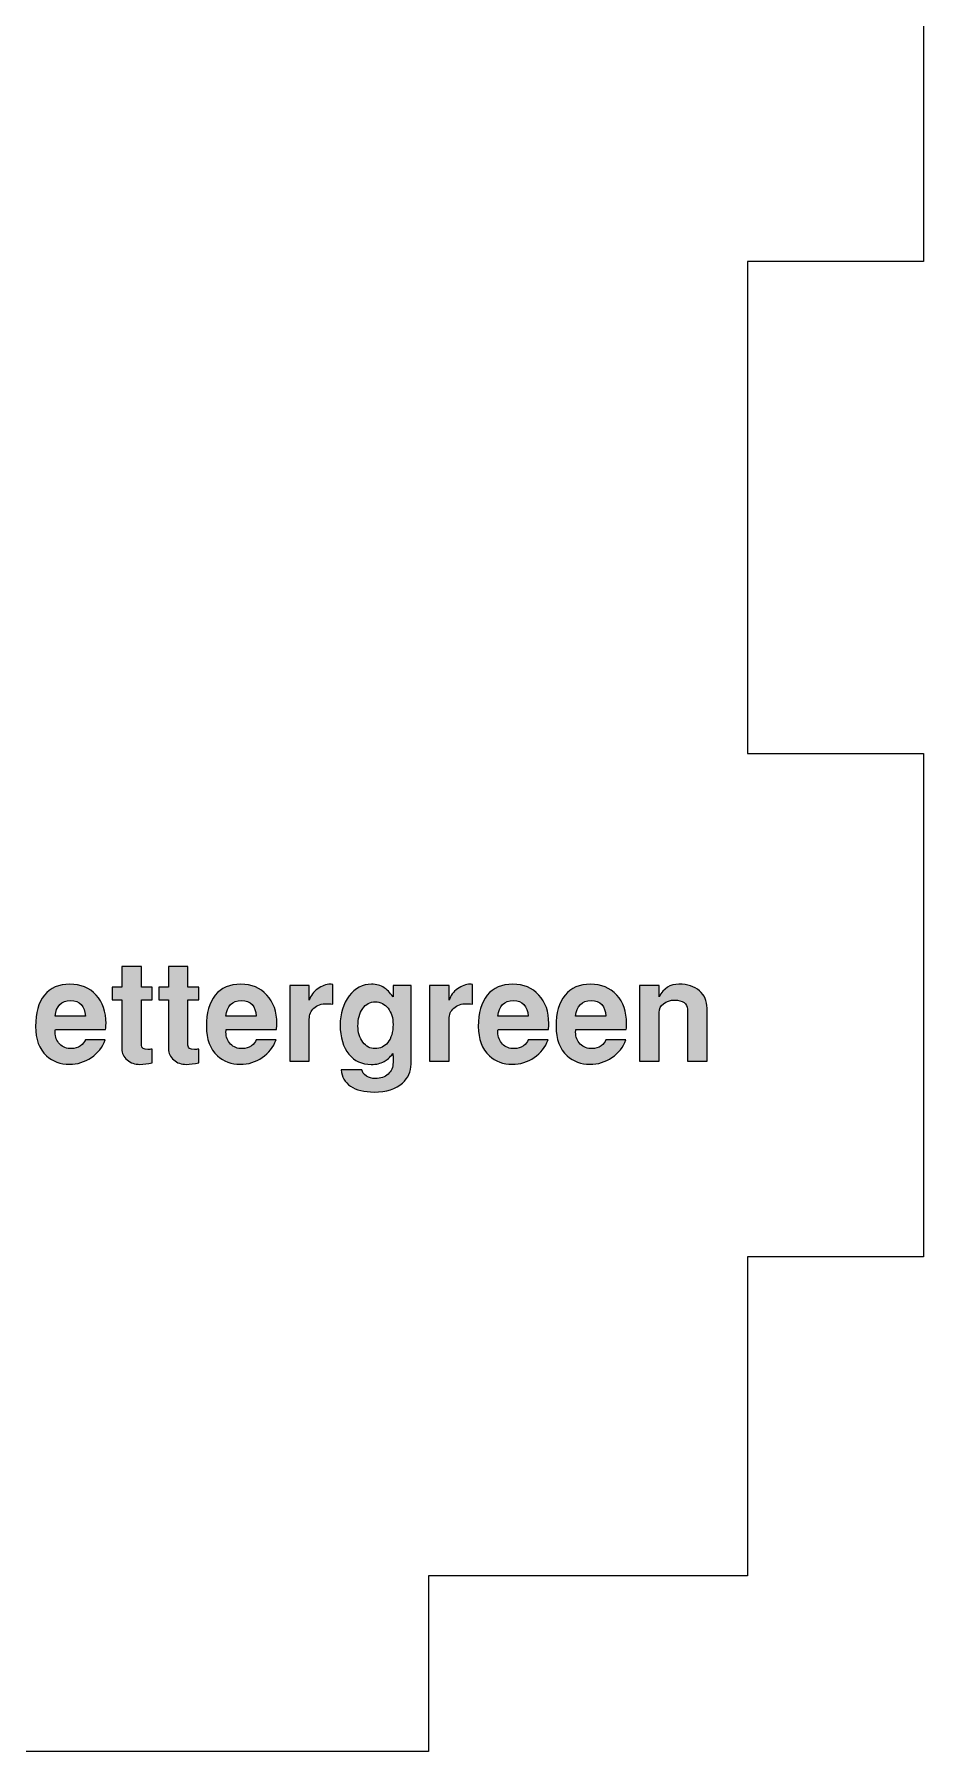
# Model space of a CAD drawing. Header units: inches. Extents: x 0.2 to 13, y -17.3 to -0.1.
# Drawn here: x 7.844 to 8.639, y -4.119 to -2.584 of the extents above; entities that cross this region are included whole.
import ezdxf

# ---------------------------------------------------------------- set-up
doc = ezdxf.new("R2010")
doc.units = ezdxf.units.IN
doc.header["$MEASUREMENT"] = 0
doc.layers.add('Layer 1', color=7, linetype='Continuous')

# ---------------------------------------------------------------- blocks, each defined once
blk = doc.blocks.new('block 41')
at = {"layer": 'Layer 1', "true_color": 0xed1f24}
h = blk.add_hatch(color=240, dxfattribs=at)
h.dxf.hatch_style = 2
edge = h.paths.add_edge_path()
edge.add_spline(control_points=[(7.9493, -3.5034), (7.9452, -3.5044), (7.9415, -3.5049), (7.9382, -3.5049), (7.9338, -3.5049), (7.93, -3.5036), (7.9268, -3.5009), (7.9237, -3.4982), (7.9221, -3.4949), (7.9221, -3.4912), (7.9221, -3.4912), (7.9221, -3.4473), (7.9221, -3.4473), (7.9221, -3.4473), (7.9135, -3.4473), (7.9135, -3.4473), (7.9135, -3.4473), (7.9135, -3.4357), (7.9135, -3.4357), (7.9135, -3.4357), (7.9221, -3.4357), (7.9221, -3.4357), (7.9221, -3.4357), (7.9221, -3.4173), (7.9221, -3.4173), (7.9221, -3.4173), (7.9396, -3.4173), (7.9396, -3.4173), (7.9396, -3.4173), (7.9396, -3.4357), (7.9396, -3.4357), (7.9396, -3.4357), (7.9493, -3.4357), (7.9493, -3.4357), (7.9493, -3.4357), (7.9493, -3.4473), (7.9493, -3.4473), (7.9493, -3.4473), (7.9396, -3.4473), (7.9396, -3.4473), (7.9396, -3.4473), (7.9396, -3.4877), (7.9396, -3.4877), (7.9396, -3.4903), (7.9415, -3.4916), (7.9455, -3.4916), (7.9464, -3.4915), (7.9477, -3.4914), (7.9493, -3.4913), (7.9493, -3.4913), (7.9493, -3.5034), (7.9493, -3.5034)], knot_values=[0, 0, 0, 0, 1, 1, 1, 2, 2, 2, 3, 3, 3, 4, 4, 4, 5, 5, 5, 6, 6, 6, 7, 7, 7, 8, 8, 8, 9, 9, 9, 10, 10, 10, 11, 11, 11, 12, 12, 12, 13, 13, 13, 14, 14, 14, 15, 15, 15, 16, 16, 16, 17, 17, 17, 17], degree=3, periodic=1)
h = blk.add_hatch(color=240, dxfattribs=at)
h.dxf.hatch_style = 2
edge = h.paths.add_edge_path()
edge.add_spline(control_points=[(7.991, -3.5034), (7.9869, -3.5044), (7.9832, -3.5049), (7.9798, -3.5049), (7.9754, -3.5049), (7.9716, -3.5036), (7.9685, -3.5009), (7.9653, -3.4982), (7.9637, -3.4949), (7.9637, -3.4912), (7.9637, -3.4912), (7.9637, -3.4473), (7.9637, -3.4473), (7.9637, -3.4473), (7.9551, -3.4473), (7.9551, -3.4473), (7.9551, -3.4473), (7.9551, -3.4357), (7.9551, -3.4357), (7.9551, -3.4357), (7.9637, -3.4357), (7.9637, -3.4357), (7.9637, -3.4357), (7.9637, -3.4173), (7.9637, -3.4173), (7.9637, -3.4173), (7.9812, -3.4173), (7.9812, -3.4173), (7.9812, -3.4173), (7.9812, -3.4357), (7.9812, -3.4357), (7.9812, -3.4357), (7.991, -3.4357), (7.991, -3.4357), (7.991, -3.4357), (7.991, -3.4473), (7.991, -3.4473), (7.991, -3.4473), (7.9812, -3.4473), (7.9812, -3.4473), (7.9812, -3.4473), (7.9812, -3.4877), (7.9812, -3.4877), (7.9812, -3.4903), (7.9832, -3.4916), (7.9871, -3.4916), (7.988, -3.4915), (7.9893, -3.4914), (7.991, -3.4913), (7.991, -3.4913), (7.991, -3.5034), (7.991, -3.5034)], knot_values=[0, 0, 0, 0, 1, 1, 1, 2, 2, 2, 3, 3, 3, 4, 4, 4, 5, 5, 5, 6, 6, 6, 7, 7, 7, 8, 8, 8, 9, 9, 9, 10, 10, 10, 11, 11, 11, 12, 12, 12, 13, 13, 13, 14, 14, 14, 15, 15, 15, 16, 16, 16, 17, 17, 17, 17], degree=3, periodic=1)
h = blk.add_hatch(color=240, dxfattribs=at)
h.dxf.hatch_style = 2
edge = h.paths.add_edge_path()
edge.add_spline(control_points=[(7.908, -3.4683), (7.908, -3.4703), (7.9078, -3.4721), (7.9076, -3.4737), (7.9076, -3.4737), (7.8627, -3.4737), (7.8627, -3.4737), (7.8625, -3.4742), (7.8625, -3.475), (7.8625, -3.4761), (7.8625, -3.4805), (7.8638, -3.484), (7.8666, -3.4868), (7.8693, -3.4895), (7.8728, -3.4908), (7.8772, -3.4908), (7.8801, -3.4908), (7.8828, -3.49), (7.8852, -3.4883), (7.8875, -3.4867), (7.8889, -3.4849), (7.8895, -3.4829), (7.8895, -3.4829), (7.9072, -3.4829), (7.9072, -3.4829), (7.9049, -3.4895), (7.9008, -3.4948), (7.8949, -3.4988), (7.889, -3.5028), (7.8825, -3.5048), (7.8752, -3.5048), (7.8671, -3.5048), (7.8603, -3.5023), (7.8548, -3.4972), (7.8483, -3.4911), (7.845, -3.4824), (7.845, -3.4711), (7.845, -3.4589), (7.8476, -3.4496), (7.8529, -3.443), (7.8582, -3.4365), (7.8658, -3.4332), (7.8757, -3.4332), (7.8854, -3.4332), (7.8932, -3.4364), (7.8991, -3.4429), (7.905, -3.4493), (7.908, -3.4578), (7.908, -3.4683)], knot_values=[0, 0, 0, 0, 1, 1, 1, 2, 2, 2, 3, 3, 3, 4, 4, 4, 5, 5, 5, 6, 6, 6, 7, 7, 7, 8, 8, 8, 9, 9, 9, 10, 10, 10, 11, 11, 11, 12, 12, 12, 13, 13, 13, 14, 14, 14, 15, 15, 15, 16, 16, 16, 16], degree=3, periodic=1)
edge = h.paths.add_edge_path()
edge.add_spline(control_points=[(7.8895, -3.4619), (7.889, -3.4525), (7.8846, -3.4478), (7.8763, -3.4478), (7.868, -3.4478), (7.8634, -3.4525), (7.8625, -3.4619), (7.8625, -3.4619), (7.8895, -3.4619), (7.8895, -3.4619)], knot_values=[0, 0, 0, 0, 1, 1, 1, 2, 2, 2, 3, 3, 3, 3], degree=3, periodic=1)
h = blk.add_hatch(color=240, dxfattribs=at)
h.dxf.hatch_style = 2
edge = h.paths.add_edge_path()
edge.add_spline(control_points=[(8.0607, -3.4683), (8.0607, -3.4703), (8.0606, -3.4721), (8.0603, -3.4737), (8.0603, -3.4737), (8.0155, -3.4737), (8.0155, -3.4737), (8.0153, -3.4742), (8.0152, -3.475), (8.0152, -3.4761), (8.0152, -3.4805), (8.0166, -3.484), (8.0193, -3.4868), (8.022, -3.4895), (8.0256, -3.4908), (8.0299, -3.4908), (8.0328, -3.4908), (8.0355, -3.49), (8.038, -3.4883), (8.0402, -3.4867), (8.0416, -3.4849), (8.0422, -3.4829), (8.0422, -3.4829), (8.06, -3.4829), (8.06, -3.4829), (8.0576, -3.4895), (8.0535, -3.4948), (8.0476, -3.4988), (8.0418, -3.5028), (8.0352, -3.5048), (8.028, -3.5048), (8.0199, -3.5048), (8.0131, -3.5023), (8.0076, -3.4972), (8.001, -3.4911), (7.9977, -3.4824), (7.9977, -3.4711), (7.9977, -3.4589), (8.0004, -3.4496), (8.0056, -3.443), (8.0109, -3.4365), (8.0185, -3.4332), (8.0285, -3.4332), (8.0381, -3.4332), (8.0459, -3.4364), (8.0518, -3.4429), (8.0578, -3.4493), (8.0607, -3.4578), (8.0607, -3.4683)], knot_values=[0, 0, 0, 0, 1, 1, 1, 2, 2, 2, 3, 3, 3, 4, 4, 4, 5, 5, 5, 6, 6, 6, 7, 7, 7, 8, 8, 8, 9, 9, 9, 10, 10, 10, 11, 11, 11, 12, 12, 12, 13, 13, 13, 14, 14, 14, 15, 15, 15, 16, 16, 16, 16], degree=3, periodic=1)
edge = h.paths.add_edge_path()
edge.add_spline(control_points=[(8.0422, -3.4619), (8.0417, -3.4525), (8.0373, -3.4478), (8.0291, -3.4478), (8.0208, -3.4478), (8.0161, -3.4525), (8.0152, -3.4619), (8.0152, -3.4619), (8.0422, -3.4619), (8.0422, -3.4619)], knot_values=[0, 0, 0, 0, 1, 1, 1, 2, 2, 2, 3, 3, 3, 3], degree=3, periodic=1)
h = blk.add_hatch(color=240, dxfattribs=at)
h.dxf.hatch_style = 2
edge = h.paths.add_edge_path()
edge.add_spline(control_points=[(8.1106, -3.4509), (8.1082, -3.4507), (8.1065, -3.4506), (8.1055, -3.4506), (8.1005, -3.4506), (8.0967, -3.4519), (8.0939, -3.4545), (8.0911, -3.4571), (8.0897, -3.4604), (8.0897, -3.4644), (8.0897, -3.4644), (8.0897, -3.5021), (8.0897, -3.5021), (8.0897, -3.5021), (8.0722, -3.5021), (8.0722, -3.5021), (8.0722, -3.5021), (8.0722, -3.4343), (8.0722, -3.4343), (8.0722, -3.4343), (8.0897, -3.4343), (8.0897, -3.4343), (8.0897, -3.4343), (8.0897, -3.4474), (8.0897, -3.4474), (8.091, -3.4434), (8.0935, -3.4401), (8.0972, -3.4373), (8.101, -3.4346), (8.1047, -3.4332), (8.1085, -3.4332), (8.1089, -3.4332), (8.1096, -3.4333), (8.1106, -3.4334), (8.1106, -3.4334), (8.1106, -3.4509), (8.1106, -3.4509)], knot_values=[0, 0, 0, 0, 1, 1, 1, 2, 2, 2, 3, 3, 3, 4, 4, 4, 5, 5, 5, 6, 6, 6, 7, 7, 7, 8, 8, 8, 9, 9, 9, 10, 10, 10, 11, 11, 11, 12, 12, 12, 12], degree=3, periodic=1)
h = blk.add_hatch(color=240, dxfattribs=at)
h.dxf.hatch_style = 2
edge = h.paths.add_edge_path()
edge.add_spline(control_points=[(8.1807, -3.5046), (8.1807, -3.5113), (8.1782, -3.517), (8.1731, -3.5216), (8.1672, -3.5269), (8.1587, -3.5296), (8.1477, -3.5296), (8.1388, -3.5296), (8.1318, -3.5278), (8.1266, -3.5244), (8.1215, -3.5209), (8.1187, -3.5161), (8.1183, -3.5099), (8.1183, -3.5099), (8.1367, -3.5099), (8.1367, -3.5099), (8.1371, -3.5119), (8.1384, -3.5137), (8.1407, -3.5153), (8.143, -3.5168), (8.1456, -3.5176), (8.1487, -3.5176), (8.1534, -3.5176), (8.1573, -3.5163), (8.1602, -3.5136), (8.1631, -3.511), (8.1646, -3.5075), (8.1646, -3.5032), (8.1646, -3.4987), (8.1645, -3.4961), (8.1645, -3.4953), (8.1617, -3.4987), (8.1591, -3.5011), (8.1565, -3.5024), (8.1535, -3.5041), (8.1497, -3.5049), (8.1451, -3.5049), (8.1367, -3.5049), (8.1301, -3.5019), (8.1251, -3.4958), (8.1199, -3.4895), (8.1173, -3.4808), (8.1173, -3.4697), (8.1173, -3.4594), (8.12, -3.4507), (8.1254, -3.4437), (8.1307, -3.4367), (8.1374, -3.4332), (8.1452, -3.4332), (8.1497, -3.4332), (8.1535, -3.4342), (8.1567, -3.4363), (8.159, -3.4379), (8.1616, -3.4406), (8.1646, -3.4444), (8.1646, -3.4444), (8.1646, -3.4343), (8.1646, -3.4343), (8.1646, -3.4343), (8.1807, -3.4343), (8.1807, -3.4343), (8.1807, -3.4343), (8.1807, -3.5046), (8.1807, -3.5046)], knot_values=[0, 0, 0, 0, 1, 1, 1, 2, 2, 2, 3, 3, 3, 4, 4, 4, 5, 5, 5, 6, 6, 6, 7, 7, 7, 8, 8, 8, 9, 9, 9, 10, 10, 10, 11, 11, 11, 12, 12, 12, 13, 13, 13, 14, 14, 14, 15, 15, 15, 16, 16, 16, 17, 17, 17, 18, 18, 18, 19, 19, 19, 20, 20, 20, 21, 21, 21, 21], degree=3, periodic=1)
edge = h.paths.add_edge_path()
edge.add_spline(control_points=[(8.1646, -3.4692), (8.1646, -3.4634), (8.1631, -3.4585), (8.1601, -3.4547), (8.1571, -3.4509), (8.1533, -3.4489), (8.1487, -3.4489), (8.144, -3.4489), (8.1403, -3.451), (8.1375, -3.455), (8.1346, -3.4591), (8.1332, -3.4642), (8.1332, -3.4706), (8.1332, -3.4763), (8.1347, -3.4811), (8.1376, -3.485), (8.1406, -3.4889), (8.1442, -3.4908), (8.1485, -3.4908), (8.1531, -3.4908), (8.1569, -3.489), (8.1598, -3.4854), (8.163, -3.4815), (8.1646, -3.4761), (8.1646, -3.4692)], knot_values=[0, 0, 0, 0, 1, 1, 1, 2, 2, 2, 3, 3, 3, 4, 4, 4, 5, 5, 5, 6, 6, 6, 7, 7, 7, 8, 8, 8, 8], degree=3, periodic=1)
h = blk.add_hatch(color=240, dxfattribs=at)
h.dxf.hatch_style = 2
edge = h.paths.add_edge_path()
edge.add_spline(control_points=[(8.2356, -3.4509), (8.2332, -3.4507), (8.2315, -3.4506), (8.2305, -3.4506), (8.2255, -3.4506), (8.2217, -3.4519), (8.2189, -3.4545), (8.2161, -3.4571), (8.2147, -3.4604), (8.2147, -3.4644), (8.2147, -3.4644), (8.2147, -3.5021), (8.2147, -3.5021), (8.2147, -3.5021), (8.1972, -3.5021), (8.1972, -3.5021), (8.1972, -3.5021), (8.1972, -3.4343), (8.1972, -3.4343), (8.1972, -3.4343), (8.2147, -3.4343), (8.2147, -3.4343), (8.2147, -3.4343), (8.2147, -3.4474), (8.2147, -3.4474), (8.216, -3.4434), (8.2185, -3.4401), (8.2222, -3.4373), (8.226, -3.4346), (8.2297, -3.4332), (8.2335, -3.4332), (8.2339, -3.4332), (8.2346, -3.4333), (8.2356, -3.4334), (8.2356, -3.4334), (8.2356, -3.4509), (8.2356, -3.4509)], knot_values=[0, 0, 0, 0, 1, 1, 1, 2, 2, 2, 3, 3, 3, 4, 4, 4, 5, 5, 5, 6, 6, 6, 7, 7, 7, 8, 8, 8, 9, 9, 9, 10, 10, 10, 11, 11, 11, 12, 12, 12, 12], degree=3, periodic=1)
h = blk.add_hatch(color=240, dxfattribs=at)
h.dxf.hatch_style = 2
edge = h.paths.add_edge_path()
edge.add_spline(control_points=[(8.3038, -3.4683), (8.3038, -3.4703), (8.3037, -3.4721), (8.3035, -3.4737), (8.3035, -3.4737), (8.2586, -3.4737), (8.2586, -3.4737), (8.2584, -3.4742), (8.2583, -3.475), (8.2583, -3.4761), (8.2583, -3.4805), (8.2597, -3.484), (8.2624, -3.4868), (8.2651, -3.4895), (8.2687, -3.4908), (8.2731, -3.4908), (8.276, -3.4908), (8.2786, -3.49), (8.2811, -3.4883), (8.2834, -3.4867), (8.2847, -3.4849), (8.2853, -3.4829), (8.2853, -3.4829), (8.3031, -3.4829), (8.3031, -3.4829), (8.3008, -3.4895), (8.2966, -3.4948), (8.2908, -3.4988), (8.2849, -3.5028), (8.2783, -3.5048), (8.2711, -3.5048), (8.263, -3.5048), (8.2562, -3.5023), (8.2507, -3.4972), (8.2441, -3.4911), (8.2408, -3.4824), (8.2408, -3.4711), (8.2408, -3.4589), (8.2435, -3.4496), (8.2488, -3.443), (8.2541, -3.4365), (8.2617, -3.4332), (8.2716, -3.4332), (8.2812, -3.4332), (8.289, -3.4364), (8.295, -3.4429), (8.3009, -3.4493), (8.3038, -3.4578), (8.3038, -3.4683)], knot_values=[0, 0, 0, 0, 1, 1, 1, 2, 2, 2, 3, 3, 3, 4, 4, 4, 5, 5, 5, 6, 6, 6, 7, 7, 7, 8, 8, 8, 9, 9, 9, 10, 10, 10, 11, 11, 11, 12, 12, 12, 13, 13, 13, 14, 14, 14, 15, 15, 15, 16, 16, 16, 16], degree=3, periodic=1)
edge = h.paths.add_edge_path()
edge.add_spline(control_points=[(8.2853, -3.4619), (8.2848, -3.4525), (8.2804, -3.4478), (8.2722, -3.4478), (8.2639, -3.4478), (8.2593, -3.4525), (8.2583, -3.4619), (8.2583, -3.4619), (8.2853, -3.4619), (8.2853, -3.4619)], knot_values=[0, 0, 0, 0, 1, 1, 1, 2, 2, 2, 3, 3, 3, 3], degree=3, periodic=1)
h = blk.add_hatch(color=240, dxfattribs=at)
h.dxf.hatch_style = 2
edge = h.paths.add_edge_path()
edge.add_spline(control_points=[(8.3733, -3.4683), (8.3733, -3.4703), (8.3732, -3.4721), (8.373, -3.4737), (8.373, -3.4737), (8.3281, -3.4737), (8.3281, -3.4737), (8.3279, -3.4742), (8.3278, -3.475), (8.3278, -3.4761), (8.3278, -3.4805), (8.3292, -3.484), (8.3319, -3.4868), (8.3346, -3.4895), (8.3382, -3.4908), (8.3426, -3.4908), (8.3455, -3.4908), (8.3482, -3.49), (8.3506, -3.4883), (8.3529, -3.4867), (8.3543, -3.4849), (8.3548, -3.4829), (8.3548, -3.4829), (8.3726, -3.4829), (8.3726, -3.4829), (8.3703, -3.4895), (8.3662, -3.4948), (8.3603, -3.4988), (8.3544, -3.5028), (8.3478, -3.5048), (8.3406, -3.5048), (8.3325, -3.5048), (8.3257, -3.5023), (8.3202, -3.4972), (8.3136, -3.4911), (8.3103, -3.4824), (8.3103, -3.4711), (8.3103, -3.4589), (8.313, -3.4496), (8.3183, -3.443), (8.3236, -3.4365), (8.3312, -3.4332), (8.3411, -3.4332), (8.3508, -3.4332), (8.3585, -3.4364), (8.3645, -3.4429), (8.3704, -3.4493), (8.3733, -3.4578), (8.3733, -3.4683)], knot_values=[0, 0, 0, 0, 1, 1, 1, 2, 2, 2, 3, 3, 3, 4, 4, 4, 5, 5, 5, 6, 6, 6, 7, 7, 7, 8, 8, 8, 9, 9, 9, 10, 10, 10, 11, 11, 11, 12, 12, 12, 13, 13, 13, 14, 14, 14, 15, 15, 15, 16, 16, 16, 16], degree=3, periodic=1)
edge = h.paths.add_edge_path()
edge.add_spline(control_points=[(8.3548, -3.4619), (8.3543, -3.4525), (8.35, -3.4478), (8.3417, -3.4478), (8.3334, -3.4478), (8.3288, -3.4525), (8.3278, -3.4619), (8.3278, -3.4619), (8.3548, -3.4619), (8.3548, -3.4619)], knot_values=[0, 0, 0, 0, 1, 1, 1, 2, 2, 2, 3, 3, 3, 3], degree=3, periodic=1)
h = blk.add_hatch(color=240, dxfattribs=at)
h.dxf.hatch_style = 2
edge = h.paths.add_edge_path()
edge.add_spline(control_points=[(8.4453, -3.5021), (8.4453, -3.5021), (8.4278, -3.5021), (8.4278, -3.5021), (8.4278, -3.5021), (8.4278, -3.4556), (8.4278, -3.4556), (8.4278, -3.4531), (8.4268, -3.4511), (8.4247, -3.4496), (8.4226, -3.4482), (8.4198, -3.4474), (8.4162, -3.4474), (8.4123, -3.4474), (8.409, -3.4485), (8.4064, -3.4506), (8.4038, -3.4527), (8.4025, -3.4553), (8.4025, -3.4584), (8.4025, -3.4584), (8.4025, -3.5021), (8.4025, -3.5021), (8.4025, -3.5021), (8.385, -3.5021), (8.385, -3.5021), (8.385, -3.5021), (8.385, -3.4343), (8.385, -3.4343), (8.385, -3.4343), (8.4025, -3.4343), (8.4025, -3.4343), (8.4025, -3.4343), (8.4025, -3.4444), (8.4025, -3.4444), (8.4064, -3.4369), (8.4123, -3.4332), (8.4202, -3.4332), (8.4278, -3.4332), (8.4339, -3.4352), (8.4385, -3.4391), (8.443, -3.443), (8.4453, -3.4482), (8.4453, -3.4546), (8.4453, -3.4546), (8.4453, -3.5021), (8.4453, -3.5021)], knot_values=[0, 0, 0, 0, 1, 1, 1, 2, 2, 2, 3, 3, 3, 4, 4, 4, 5, 5, 5, 6, 6, 6, 7, 7, 7, 8, 8, 8, 9, 9, 9, 10, 10, 10, 11, 11, 11, 12, 12, 12, 13, 13, 13, 14, 14, 14, 15, 15, 15, 15], degree=3, periodic=1)
at = {"layer": 'Layer 1', "lineweight": 0}
for points, knots in [([(7.9493, -3.5034), (7.9452, -3.5044), (7.9415, -3.5049), (7.9382, -3.5049), (7.9338, -3.5049), (7.93, -3.5036), (7.9268, -3.5009), (7.9237, -3.4982), (7.9221, -3.4949), (7.9221, -3.4912), (7.9221, -3.4912), (7.9221, -3.4473), (7.9221, -3.4473), (7.9221, -3.4473), (7.9135, -3.4473), (7.9135, -3.4473), (7.9135, -3.4473), (7.9135, -3.4357), (7.9135, -3.4357), (7.9135, -3.4357), (7.9221, -3.4357), (7.9221, -3.4357), (7.9221, -3.4357), (7.9221, -3.4173), (7.9221, -3.4173), (7.9221, -3.4173), (7.9396, -3.4173), (7.9396, -3.4173), (7.9396, -3.4173), (7.9396, -3.4357), (7.9396, -3.4357), (7.9396, -3.4357), (7.9493, -3.4357), (7.9493, -3.4357), (7.9493, -3.4357), (7.9493, -3.4473), (7.9493, -3.4473), (7.9493, -3.4473), (7.9396, -3.4473), (7.9396, -3.4473), (7.9396, -3.4473), (7.9396, -3.4877), (7.9396, -3.4877), (7.9396, -3.4903), (7.9415, -3.4916), (7.9455, -3.4916), (7.9464, -3.4915), (7.9477, -3.4914), (7.9493, -3.4913), (7.9493, -3.4913), (7.9493, -3.5034), (7.9493, -3.5034)], [0, 0, 0, 0, 1, 1, 1, 2, 2, 2, 3, 3, 3, 4, 4, 4, 5, 5, 5, 6, 6, 6, 7, 7, 7, 8, 8, 8, 9, 9, 9, 10, 10, 10, 11, 11, 11, 12, 12, 12, 13, 13, 13, 14, 14, 14, 15, 15, 15, 16, 16, 16, 17, 17, 17, 17]), ([(7.991, -3.5034), (7.9869, -3.5044), (7.9832, -3.5049), (7.9798, -3.5049), (7.9754, -3.5049), (7.9716, -3.5036), (7.9685, -3.5009), (7.9653, -3.4982), (7.9637, -3.4949), (7.9637, -3.4912), (7.9637, -3.4912), (7.9637, -3.4473), (7.9637, -3.4473), (7.9637, -3.4473), (7.9551, -3.4473), (7.9551, -3.4473), (7.9551, -3.4473), (7.9551, -3.4357), (7.9551, -3.4357), (7.9551, -3.4357), (7.9637, -3.4357), (7.9637, -3.4357), (7.9637, -3.4357), (7.9637, -3.4173), (7.9637, -3.4173), (7.9637, -3.4173), (7.9812, -3.4173), (7.9812, -3.4173), (7.9812, -3.4173), (7.9812, -3.4357), (7.9812, -3.4357), (7.9812, -3.4357), (7.991, -3.4357), (7.991, -3.4357), (7.991, -3.4357), (7.991, -3.4473), (7.991, -3.4473), (7.991, -3.4473), (7.9812, -3.4473), (7.9812, -3.4473), (7.9812, -3.4473), (7.9812, -3.4877), (7.9812, -3.4877), (7.9812, -3.4903), (7.9832, -3.4916), (7.9871, -3.4916), (7.988, -3.4915), (7.9893, -3.4914), (7.991, -3.4913), (7.991, -3.4913), (7.991, -3.5034), (7.991, -3.5034)], [0, 0, 0, 0, 1, 1, 1, 2, 2, 2, 3, 3, 3, 4, 4, 4, 5, 5, 5, 6, 6, 6, 7, 7, 7, 8, 8, 8, 9, 9, 9, 10, 10, 10, 11, 11, 11, 12, 12, 12, 13, 13, 13, 14, 14, 14, 15, 15, 15, 16, 16, 16, 17, 17, 17, 17]), ([(7.908, -3.4683), (7.908, -3.4703), (7.9078, -3.4721), (7.9076, -3.4737), (7.9076, -3.4737), (7.8627, -3.4737), (7.8627, -3.4737), (7.8625, -3.4742), (7.8625, -3.475), (7.8625, -3.4761), (7.8625, -3.4805), (7.8638, -3.484), (7.8666, -3.4868), (7.8693, -3.4895), (7.8728, -3.4908), (7.8772, -3.4908), (7.8801, -3.4908), (7.8828, -3.49), (7.8852, -3.4883), (7.8875, -3.4867), (7.8889, -3.4849), (7.8895, -3.4829), (7.8895, -3.4829), (7.9072, -3.4829), (7.9072, -3.4829), (7.9049, -3.4895), (7.9008, -3.4948), (7.8949, -3.4988), (7.889, -3.5028), (7.8825, -3.5048), (7.8752, -3.5048), (7.8671, -3.5048), (7.8603, -3.5023), (7.8548, -3.4972), (7.8483, -3.4911), (7.845, -3.4824), (7.845, -3.4711), (7.845, -3.4589), (7.8476, -3.4496), (7.8529, -3.443), (7.8582, -3.4365), (7.8658, -3.4332), (7.8757, -3.4332), (7.8854, -3.4332), (7.8932, -3.4364), (7.8991, -3.4429), (7.905, -3.4493), (7.908, -3.4578), (7.908, -3.4683)], [0, 0, 0, 0, 1, 1, 1, 2, 2, 2, 3, 3, 3, 4, 4, 4, 5, 5, 5, 6, 6, 6, 7, 7, 7, 8, 8, 8, 9, 9, 9, 10, 10, 10, 11, 11, 11, 12, 12, 12, 13, 13, 13, 14, 14, 14, 15, 15, 15, 16, 16, 16, 16]), ([(8.0607, -3.4683), (8.0607, -3.4703), (8.0606, -3.4721), (8.0603, -3.4737), (8.0603, -3.4737), (8.0155, -3.4737), (8.0155, -3.4737), (8.0153, -3.4742), (8.0152, -3.475), (8.0152, -3.4761), (8.0152, -3.4805), (8.0166, -3.484), (8.0193, -3.4868), (8.022, -3.4895), (8.0256, -3.4908), (8.0299, -3.4908), (8.0328, -3.4908), (8.0355, -3.49), (8.038, -3.4883), (8.0402, -3.4867), (8.0416, -3.4849), (8.0422, -3.4829), (8.0422, -3.4829), (8.06, -3.4829), (8.06, -3.4829), (8.0576, -3.4895), (8.0535, -3.4948), (8.0476, -3.4988), (8.0418, -3.5028), (8.0352, -3.5048), (8.028, -3.5048), (8.0199, -3.5048), (8.0131, -3.5023), (8.0076, -3.4972), (8.001, -3.4911), (7.9977, -3.4824), (7.9977, -3.4711), (7.9977, -3.4589), (8.0004, -3.4496), (8.0056, -3.443), (8.0109, -3.4365), (8.0185, -3.4332), (8.0285, -3.4332), (8.0381, -3.4332), (8.0459, -3.4364), (8.0518, -3.4429), (8.0578, -3.4493), (8.0607, -3.4578), (8.0607, -3.4683)], [0, 0, 0, 0, 1, 1, 1, 2, 2, 2, 3, 3, 3, 4, 4, 4, 5, 5, 5, 6, 6, 6, 7, 7, 7, 8, 8, 8, 9, 9, 9, 10, 10, 10, 11, 11, 11, 12, 12, 12, 13, 13, 13, 14, 14, 14, 15, 15, 15, 16, 16, 16, 16]), ([(8.1106, -3.4509), (8.1082, -3.4507), (8.1065, -3.4506), (8.1055, -3.4506), (8.1005, -3.4506), (8.0967, -3.4519), (8.0939, -3.4545), (8.0911, -3.4571), (8.0897, -3.4604), (8.0897, -3.4644), (8.0897, -3.4644), (8.0897, -3.5021), (8.0897, -3.5021), (8.0897, -3.5021), (8.0722, -3.5021), (8.0722, -3.5021), (8.0722, -3.5021), (8.0722, -3.4343), (8.0722, -3.4343), (8.0722, -3.4343), (8.0897, -3.4343), (8.0897, -3.4343), (8.0897, -3.4343), (8.0897, -3.4474), (8.0897, -3.4474), (8.091, -3.4434), (8.0935, -3.4401), (8.0972, -3.4373), (8.101, -3.4346), (8.1047, -3.4332), (8.1085, -3.4332), (8.1089, -3.4332), (8.1096, -3.4333), (8.1106, -3.4334), (8.1106, -3.4334), (8.1106, -3.4509), (8.1106, -3.4509)], [0, 0, 0, 0, 1, 1, 1, 2, 2, 2, 3, 3, 3, 4, 4, 4, 5, 5, 5, 6, 6, 6, 7, 7, 7, 8, 8, 8, 9, 9, 9, 10, 10, 10, 11, 11, 11, 12, 12, 12, 12]), ([(8.1807, -3.5046), (8.1807, -3.5113), (8.1782, -3.517), (8.1731, -3.5216), (8.1672, -3.5269), (8.1587, -3.5296), (8.1477, -3.5296), (8.1388, -3.5296), (8.1318, -3.5278), (8.1266, -3.5244), (8.1215, -3.5209), (8.1187, -3.5161), (8.1183, -3.5099), (8.1183, -3.5099), (8.1367, -3.5099), (8.1367, -3.5099), (8.1371, -3.5119), (8.1384, -3.5137), (8.1407, -3.5153), (8.143, -3.5168), (8.1456, -3.5176), (8.1487, -3.5176), (8.1534, -3.5176), (8.1573, -3.5163), (8.1602, -3.5136), (8.1631, -3.511), (8.1646, -3.5075), (8.1646, -3.5032), (8.1646, -3.4987), (8.1645, -3.4961), (8.1645, -3.4953), (8.1617, -3.4987), (8.1591, -3.5011), (8.1565, -3.5024), (8.1535, -3.5041), (8.1497, -3.5049), (8.1451, -3.5049), (8.1367, -3.5049), (8.1301, -3.5019), (8.1251, -3.4958), (8.1199, -3.4895), (8.1173, -3.4808), (8.1173, -3.4697), (8.1173, -3.4594), (8.12, -3.4507), (8.1254, -3.4437), (8.1307, -3.4367), (8.1374, -3.4332), (8.1452, -3.4332), (8.1497, -3.4332), (8.1535, -3.4342), (8.1567, -3.4363), (8.159, -3.4379), (8.1616, -3.4406), (8.1646, -3.4444), (8.1646, -3.4444), (8.1646, -3.4343), (8.1646, -3.4343), (8.1646, -3.4343), (8.1807, -3.4343), (8.1807, -3.4343), (8.1807, -3.4343), (8.1807, -3.5046), (8.1807, -3.5046)], [0, 0, 0, 0, 1, 1, 1, 2, 2, 2, 3, 3, 3, 4, 4, 4, 5, 5, 5, 6, 6, 6, 7, 7, 7, 8, 8, 8, 9, 9, 9, 10, 10, 10, 11, 11, 11, 12, 12, 12, 13, 13, 13, 14, 14, 14, 15, 15, 15, 16, 16, 16, 17, 17, 17, 18, 18, 18, 19, 19, 19, 20, 20, 20, 21, 21, 21, 21]), ([(8.2356, -3.4509), (8.2332, -3.4507), (8.2315, -3.4506), (8.2305, -3.4506), (8.2255, -3.4506), (8.2217, -3.4519), (8.2189, -3.4545), (8.2161, -3.4571), (8.2147, -3.4604), (8.2147, -3.4644), (8.2147, -3.4644), (8.2147, -3.5021), (8.2147, -3.5021), (8.2147, -3.5021), (8.1972, -3.5021), (8.1972, -3.5021), (8.1972, -3.5021), (8.1972, -3.4343), (8.1972, -3.4343), (8.1972, -3.4343), (8.2147, -3.4343), (8.2147, -3.4343), (8.2147, -3.4343), (8.2147, -3.4474), (8.2147, -3.4474), (8.216, -3.4434), (8.2185, -3.4401), (8.2222, -3.4373), (8.226, -3.4346), (8.2297, -3.4332), (8.2335, -3.4332), (8.2339, -3.4332), (8.2346, -3.4333), (8.2356, -3.4334), (8.2356, -3.4334), (8.2356, -3.4509), (8.2356, -3.4509)], [0, 0, 0, 0, 1, 1, 1, 2, 2, 2, 3, 3, 3, 4, 4, 4, 5, 5, 5, 6, 6, 6, 7, 7, 7, 8, 8, 8, 9, 9, 9, 10, 10, 10, 11, 11, 11, 12, 12, 12, 12]), ([(8.3038, -3.4683), (8.3038, -3.4703), (8.3037, -3.4721), (8.3035, -3.4737), (8.3035, -3.4737), (8.2586, -3.4737), (8.2586, -3.4737), (8.2584, -3.4742), (8.2583, -3.475), (8.2583, -3.4761), (8.2583, -3.4805), (8.2597, -3.484), (8.2624, -3.4868), (8.2651, -3.4895), (8.2687, -3.4908), (8.2731, -3.4908), (8.276, -3.4908), (8.2786, -3.49), (8.2811, -3.4883), (8.2834, -3.4867), (8.2847, -3.4849), (8.2853, -3.4829), (8.2853, -3.4829), (8.3031, -3.4829), (8.3031, -3.4829), (8.3008, -3.4895), (8.2966, -3.4948), (8.2908, -3.4988), (8.2849, -3.5028), (8.2783, -3.5048), (8.2711, -3.5048), (8.263, -3.5048), (8.2562, -3.5023), (8.2507, -3.4972), (8.2441, -3.4911), (8.2408, -3.4824), (8.2408, -3.4711), (8.2408, -3.4589), (8.2435, -3.4496), (8.2488, -3.443), (8.2541, -3.4365), (8.2617, -3.4332), (8.2716, -3.4332), (8.2812, -3.4332), (8.289, -3.4364), (8.295, -3.4429), (8.3009, -3.4493), (8.3038, -3.4578), (8.3038, -3.4683)], [0, 0, 0, 0, 1, 1, 1, 2, 2, 2, 3, 3, 3, 4, 4, 4, 5, 5, 5, 6, 6, 6, 7, 7, 7, 8, 8, 8, 9, 9, 9, 10, 10, 10, 11, 11, 11, 12, 12, 12, 13, 13, 13, 14, 14, 14, 15, 15, 15, 16, 16, 16, 16]), ([(8.3733, -3.4683), (8.3733, -3.4703), (8.3732, -3.4721), (8.373, -3.4737), (8.373, -3.4737), (8.3281, -3.4737), (8.3281, -3.4737), (8.3279, -3.4742), (8.3278, -3.475), (8.3278, -3.4761), (8.3278, -3.4805), (8.3292, -3.484), (8.3319, -3.4868), (8.3346, -3.4895), (8.3382, -3.4908), (8.3426, -3.4908), (8.3455, -3.4908), (8.3482, -3.49), (8.3506, -3.4883), (8.3529, -3.4867), (8.3543, -3.4849), (8.3548, -3.4829), (8.3548, -3.4829), (8.3726, -3.4829), (8.3726, -3.4829), (8.3703, -3.4895), (8.3662, -3.4948), (8.3603, -3.4988), (8.3544, -3.5028), (8.3478, -3.5048), (8.3406, -3.5048), (8.3325, -3.5048), (8.3257, -3.5023), (8.3202, -3.4972), (8.3136, -3.4911), (8.3103, -3.4824), (8.3103, -3.4711), (8.3103, -3.4589), (8.313, -3.4496), (8.3183, -3.443), (8.3236, -3.4365), (8.3312, -3.4332), (8.3411, -3.4332), (8.3508, -3.4332), (8.3585, -3.4364), (8.3645, -3.4429), (8.3704, -3.4493), (8.3733, -3.4578), (8.3733, -3.4683)], [0, 0, 0, 0, 1, 1, 1, 2, 2, 2, 3, 3, 3, 4, 4, 4, 5, 5, 5, 6, 6, 6, 7, 7, 7, 8, 8, 8, 9, 9, 9, 10, 10, 10, 11, 11, 11, 12, 12, 12, 13, 13, 13, 14, 14, 14, 15, 15, 15, 16, 16, 16, 16]), ([(8.4453, -3.5021), (8.4453, -3.5021), (8.4278, -3.5021), (8.4278, -3.5021), (8.4278, -3.5021), (8.4278, -3.4556), (8.4278, -3.4556), (8.4278, -3.4531), (8.4268, -3.4511), (8.4247, -3.4496), (8.4226, -3.4482), (8.4198, -3.4474), (8.4162, -3.4474), (8.4123, -3.4474), (8.409, -3.4485), (8.4064, -3.4506), (8.4038, -3.4527), (8.4025, -3.4553), (8.4025, -3.4584), (8.4025, -3.4584), (8.4025, -3.5021), (8.4025, -3.5021), (8.4025, -3.5021), (8.385, -3.5021), (8.385, -3.5021), (8.385, -3.5021), (8.385, -3.4343), (8.385, -3.4343), (8.385, -3.4343), (8.4025, -3.4343), (8.4025, -3.4343), (8.4025, -3.4343), (8.4025, -3.4444), (8.4025, -3.4444), (8.4064, -3.4369), (8.4123, -3.4332), (8.4202, -3.4332), (8.4278, -3.4332), (8.4339, -3.4352), (8.4385, -3.4391), (8.443, -3.443), (8.4453, -3.4482), (8.4453, -3.4546), (8.4453, -3.4546), (8.4453, -3.5021), (8.4453, -3.5021)], [0, 0, 0, 0, 1, 1, 1, 2, 2, 2, 3, 3, 3, 4, 4, 4, 5, 5, 5, 6, 6, 6, 7, 7, 7, 8, 8, 8, 9, 9, 9, 10, 10, 10, 11, 11, 11, 12, 12, 12, 13, 13, 13, 14, 14, 14, 15, 15, 15, 15]), ([(7.8895, -3.4619), (7.889, -3.4525), (7.8846, -3.4478), (7.8763, -3.4478), (7.868, -3.4478), (7.8634, -3.4525), (7.8625, -3.4619), (7.8625, -3.4619), (7.8895, -3.4619), (7.8895, -3.4619)], [0, 0, 0, 0, 1, 1, 1, 2, 2, 2, 3, 3, 3, 3]), ([(8.0422, -3.4619), (8.0417, -3.4525), (8.0373, -3.4478), (8.0291, -3.4478), (8.0208, -3.4478), (8.0161, -3.4525), (8.0152, -3.4619), (8.0152, -3.4619), (8.0422, -3.4619), (8.0422, -3.4619)], [0, 0, 0, 0, 1, 1, 1, 2, 2, 2, 3, 3, 3, 3]), ([(8.1646, -3.4692), (8.1646, -3.4634), (8.1631, -3.4585), (8.1601, -3.4547), (8.1571, -3.4509), (8.1533, -3.4489), (8.1487, -3.4489), (8.144, -3.4489), (8.1403, -3.451), (8.1375, -3.455), (8.1346, -3.4591), (8.1332, -3.4642), (8.1332, -3.4706), (8.1332, -3.4763), (8.1347, -3.4811), (8.1376, -3.485), (8.1406, -3.4889), (8.1442, -3.4908), (8.1485, -3.4908), (8.1531, -3.4908), (8.1569, -3.489), (8.1598, -3.4854), (8.163, -3.4815), (8.1646, -3.4761), (8.1646, -3.4692)], [0, 0, 0, 0, 1, 1, 1, 2, 2, 2, 3, 3, 3, 4, 4, 4, 5, 5, 5, 6, 6, 6, 7, 7, 7, 8, 8, 8, 8]), ([(8.2853, -3.4619), (8.2848, -3.4525), (8.2804, -3.4478), (8.2722, -3.4478), (8.2639, -3.4478), (8.2593, -3.4525), (8.2583, -3.4619), (8.2583, -3.4619), (8.2853, -3.4619), (8.2853, -3.4619)], [0, 0, 0, 0, 1, 1, 1, 2, 2, 2, 3, 3, 3, 3]), ([(8.3548, -3.4619), (8.3543, -3.4525), (8.35, -3.4478), (8.3417, -3.4478), (8.3334, -3.4478), (8.3288, -3.4525), (8.3278, -3.4619), (8.3278, -3.4619), (8.3548, -3.4619), (8.3548, -3.4619)], [0, 0, 0, 0, 1, 1, 1, 2, 2, 2, 3, 3, 3, 3])]:
    blk.add_open_spline(points, degree=3, knots=knots, dxfattribs=at)
blk = doc.blocks.new('block 40')
at = {"layer": 'Layer 1'}
blk.add_blockref('block 41', (0, 0), dxfattribs=at)

msp = doc.modelspace()

# ---------------------------------------------------------------- linework, layer by layer
at = {"layer": 'Layer 1', "lineweight": 0}
msp.add_lwpolyline([(8.6389, -2.3369), (8.6389, -2.7869), (8.4814, -2.7869), (8.4814, -3.2269), (8.6389, -3.2269), (8.6389, -3.6769), (8.4814, -3.6769), (8.4814, -3.9621), (8.1964, -3.9621), (8.1964, -4.1194), (7.7464, -4.1194), (7.7464, -3.9621), (7.3064, -3.9621), (7.3064, -4.1194), (6.8564, -4.1194), (6.8564, -3.9621), (6.4164, -3.9621)], dxfattribs=at)

# ---------------------------------------------------------------- block references
at = {"layer": 'Layer 1'}
msp.add_blockref('block 40', (0, 0), dxfattribs=at)

doc.saveas('drawing.dxf')
